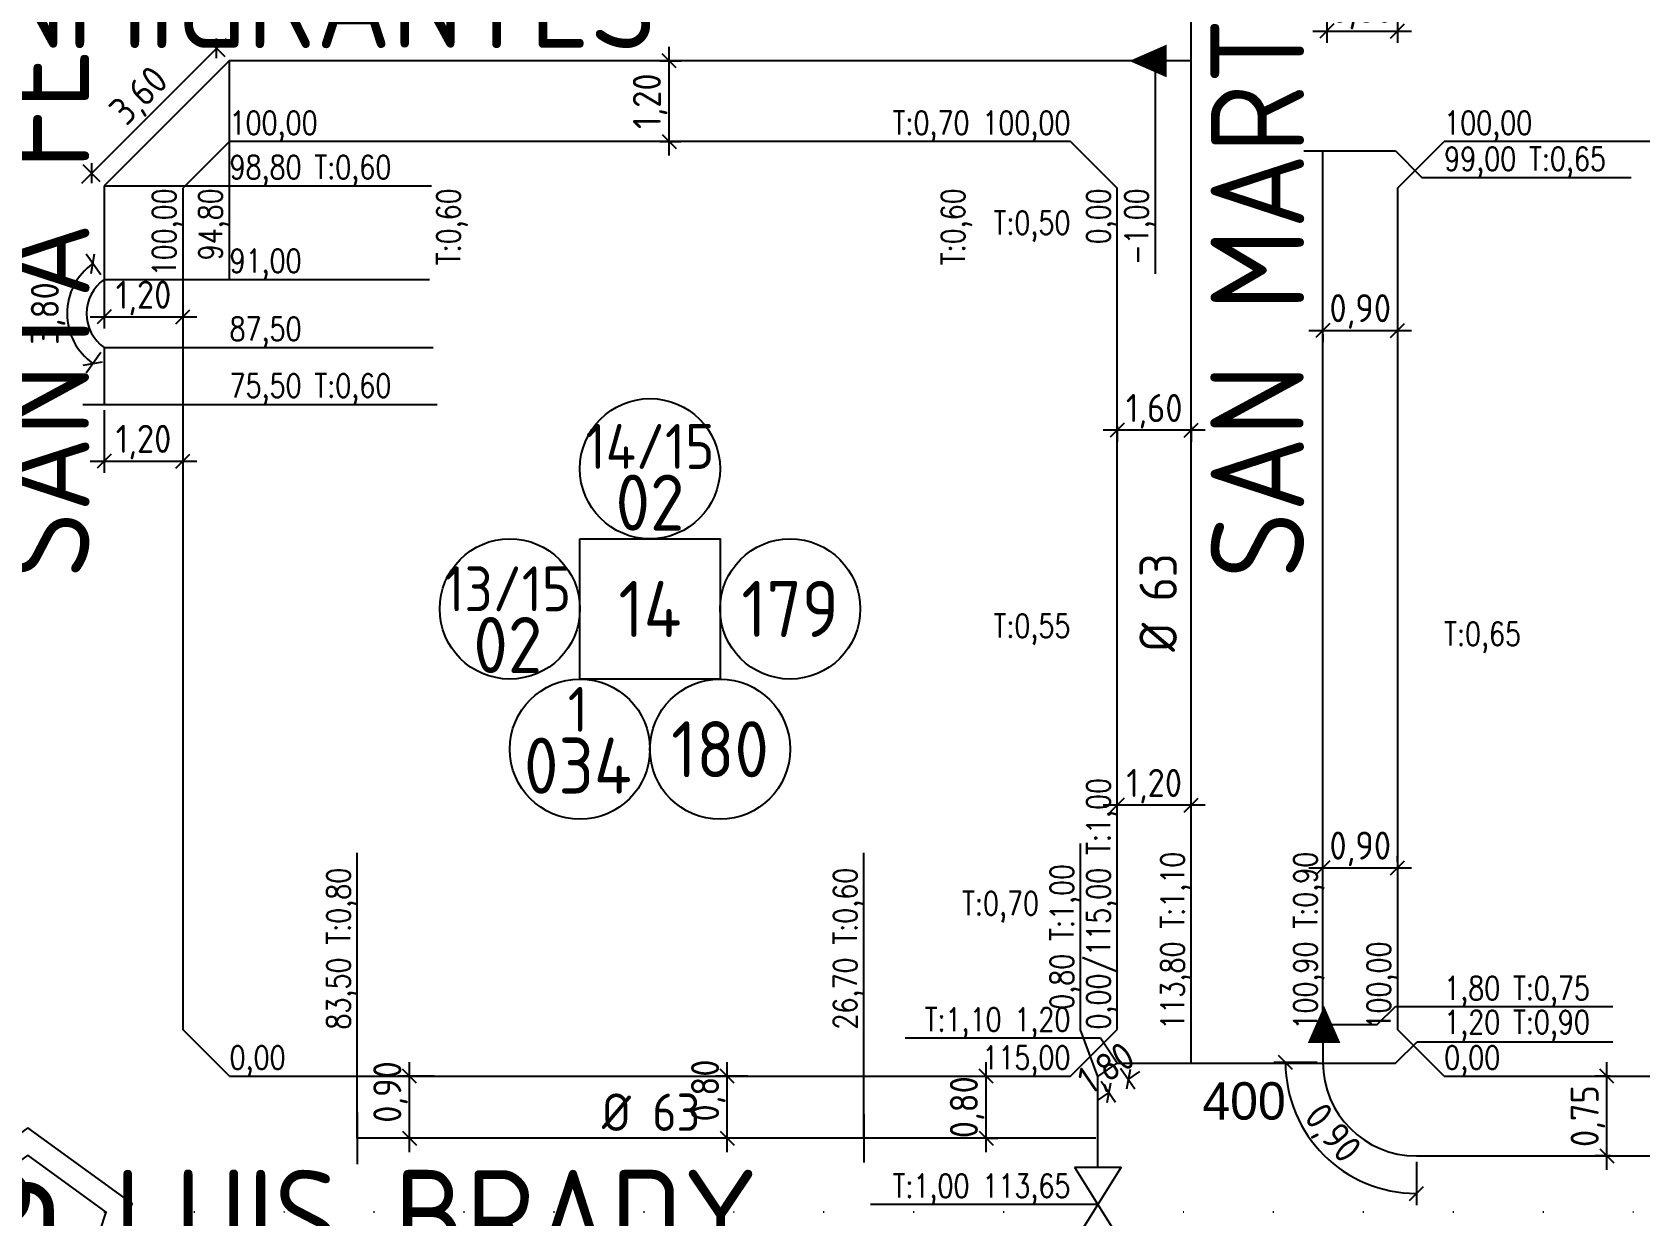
# Model space of a CAD drawing. Extents: x -48 to 13651, y -112 to 3468.
# Drawn here: x 1626.1 to 1798.2, y 2004.2 to 2130.8 of the extents above; entities that cross this region are included whole.
import ezdxf
from ezdxf.enums import TextEntityAlignment as Align

# ---------------------------------------------------------------- set-up
doc = ezdxf.new("R2010")
doc.units = 0
doc.header["$LTSCALE"] = 6
doc.header["$MEASUREMENT"] = 0
doc.linetypes.add('DOT2', pattern=[3.175, 0, -3.175])
doc.linetypes.add('HIDDEN', pattern=[0.375, 0.25, -0.125])
doc.layers.get('0').update_dxf_attribs({"linetype": 'CONTINUOUS'})
doc.layers.get('DEFPOINTS').update_dxf_attribs({"linetype": 'CONTINUOUS'})
for name, color, linetype in [('50', 41, 'CONTINUOUS'), ('63', 171, 'CONTINUOUS'), ('A50', 40, 'CONTINUOUS'), ('AMPLIACIONES', 2, 'CONTINUOUS'), ('CAS', 7, 'CONTINUOUS'), ('CAÑERIA SIN CROQUIS', 210, 'HIDDEN'), ('Caño 110mm', 170, 'CONTINUOUS'), ('COTA', 2, 'CONTINUOUS'), ('MANZANAS', 7, 'CONTINUOUS'), ('NUMCASA', 12, 'CONTINUOUS'), ('NUMERO-CROQUIS', 13, 'CONTINUOUS'), ('NUMERO-MANZANA', 4, 'CONTINUOUS'), ('PROGRESIVA', 60, 'CONTINUOUS'), ('RADIO', 4, 'DOT2'), ('REDUCCIONES', 13, 'CONTINUOUS'), ('TXTDIAMETRO', 7, 'CONTINUOUS'), ('VALVULAS', 20, 'CONTINUOUS')]:
    doc.layers.add(name, color=color, linetype=linetype)
doc.layers.add('ATENCION', color=7, linetype='CONTINUOUS', plot=False)
doc.styles.add('ABADIMTCONDE', font='isocp.shx')
doc.styles.add('GEOSLAB703LTBT', font='isocp.shx', dxfattribs={"width": 0.9, "height": 8})
doc.styles.add('GOTHICE', font='GOTHICE.shx', dxfattribs={"height": 0.6})
doc.styles.add('ROMANS', font='romans.shx', dxfattribs={"width": 0.8, "height": 2.5})
doc.dimstyles.new('COTA02', dxfattribs={"dimtxt": 3, "dimasz": 1.5, "dimexe": 1.25, "dimexo": 0.625, "dimgap": 0.3, "dimtad": 1, "dimtoh": 1, "dimdsep": 46, "dimlunit": 6, "dimtxsty": 'ABADIMTCONDE', "dimblk1": 'OBLIQUE', "dimblk2": 'OBLIQUE', "dimsah": 1, "dimcen": 2.5, "dimdle": 1.5, "dimclrd": 60, "dimclre": 60, "dimclrt": 256, "dimadec": 0, "dimazin": 0, "dimtfac": 1, "dimtix": 1, "dimtofl": 0, "dimtmove": 0, "dimatfit": 0, "dimldrblk": 'OBLIQUE', "dimfxl": 1, "dimtolj": 1, "dimtzin": 0, "dimarcsym": 0})

# ---------------------------------------------------------------- blocks, each defined once
blk = doc.blocks.new('CUPLARED')
at = {"layer": 'REDUCCIONES'}
blk.add_lwpolyline([(4, 0, 0, 3.5, 0), (0, 0, 3.5, 3.5, 0)], format="xyseb", dxfattribs=at)
blk = doc.blocks.new('_OBLIQUE')
at = {"color": 0, "linetype": 'ByBlock'}
blk.add_line((-0.5, -0.5), (0.5, 0.5), dxfattribs=at)
blk = doc.blocks.new('*D751')
at = {"layer": 'COTA', "color": 60, "lineweight": -2, "transparency": 16777216}
for p, q in [((1751.67, 2088.27), (1740.73, 2088.27)), ((1742.23, 2088.68), (1742.23, 2087.02)), ((1750.17, 2088.68), (1750.17, 2087.02))]:
    blk.add_line(p, q, dxfattribs=at)
at = {"layer": 'DEFPOINTS', "color": 0, "transparency": 16777216}
for p in [(1742.23, 2089.31), (1750.17, 2089.31), (1742.23, 2088.27)]:
    blk.add_point(p, dxfattribs=at)
at = {"layer": 'COTA', "color": 60, "lineweight": -2, "transparency": 16777216, "xscale": 1.5, "yscale": 1.5, "zscale": 1.5, "rotation": 180}
blk.add_blockref('_OBLIQUE', (1742.23, 2088.27), dxfattribs=at)
at = {"layer": 'COTA', "color": 60, "lineweight": -2, "transparency": 16777216, "xscale": 1.5, "yscale": 1.5, "zscale": 1.5}
blk.add_blockref('_OBLIQUE', (1750.17, 2088.27), dxfattribs=at)
at = {"layer": 'COTA', "transparency": 16777216, "insert": (1746.2, 2090.29), "char_height": 3, "attachment_point": 5, "style": 'ABADIMTCONDE'}
blk.add_mtext('\\A1;1,60', dxfattribs=at)
blk = doc.blocks.new('*D752')
at = {"layer": 'COTA', "color": 60, "lineweight": -2, "transparency": 16777216}
for p, q in [((1742.23, 2048.78), (1742.23, 2049.41)), ((1750.17, 2048.78), (1750.17, 2049.41)), ((1751.67, 2048.16), (1740.73, 2048.16))]:
    blk.add_line(p, q, dxfattribs=at)
at = {"layer": 'DEFPOINTS', "color": 0, "transparency": 16777216}
for p in [(1742.23, 2048.16), (1742.23, 2048.16), (1750.17, 2048.16)]:
    blk.add_point(p, dxfattribs=at)
at = {"layer": 'COTA', "color": 60, "lineweight": -2, "transparency": 16777216, "xscale": 1.5, "yscale": 1.5, "zscale": 1.5, "rotation": 180}
blk.add_blockref('_OBLIQUE', (1742.23, 2048.16), dxfattribs=at)
at = {"layer": 'COTA', "color": 60, "lineweight": -2, "transparency": 16777216, "xscale": 1.5, "yscale": 1.5, "zscale": 1.5}
blk.add_blockref('_OBLIQUE', (1750.17, 2048.16), dxfattribs=at)
at = {"layer": 'COTA', "transparency": 16777216, "insert": (1746.2, 2050.18), "char_height": 3, "attachment_point": 5, "style": 'ABADIMTCONDE'}
blk.add_mtext('\\A1;1,20', dxfattribs=at)
blk = doc.blocks.new('*D753')
at = {"layer": 'COTA', "color": 60, "lineweight": -2, "transparency": 16777216}
for p, q in [((1728.21, 2011.03), (1728.21, 2020.65)), ((1728.16, 2019.15), (1729.46, 2019.15)), ((1728.16, 2012.53), (1729.46, 2012.53))]:
    blk.add_line(p, q, dxfattribs=at)
at = {"layer": 'DEFPOINTS', "color": 0, "transparency": 16777216}
for p in [(1727.54, 2019.15), (1728.21, 2019.15), (1727.54, 2012.53)]:
    blk.add_point(p, dxfattribs=at)
at = {"layer": 'COTA', "color": 60, "lineweight": -2, "transparency": 16777216, "xscale": 1.5, "yscale": 1.5, "zscale": 1.5}
for p, rotation in [((1728.21, 2019.15), 90), ((1728.21, 2012.53), 270)]:
    blk.add_blockref('_OBLIQUE', p, dxfattribs=dict(at, rotation=rotation))
at = {"layer": 'COTA', "transparency": 16777216, "insert": (1726.18, 2015.84), "char_height": 3, "attachment_point": 5, "rotation": 90, "style": 'ABADIMTCONDE'}
blk.add_mtext('\\A1;0,80', dxfattribs=at)
blk = doc.blocks.new('*D773')
at = {"layer": 'COTA', "color": 60, "lineweight": -2, "transparency": 16777216}
for p, q in [((1762.76, 2098.94), (1773.73, 2098.94)), ((1764.26, 2098.52), (1764.26, 2097.69)), ((1772.23, 2098.52), (1772.23, 2097.69))]:
    blk.add_line(p, q, dxfattribs=at)
at = {"layer": 'DEFPOINTS', "color": 0, "transparency": 16777216}
for p in [(1764.26, 2099.15), (1772.23, 2099.15), (1772.23, 2098.94)]:
    blk.add_point(p, dxfattribs=at)
at = {"layer": 'COTA', "color": 60, "lineweight": -2, "transparency": 16777216, "xscale": 1.5, "yscale": 1.5, "zscale": 1.5, "rotation": 180}
blk.add_blockref('_OBLIQUE', (1764.26, 2098.94), dxfattribs=at)
at = {"layer": 'COTA', "color": 60, "lineweight": -2, "transparency": 16777216, "xscale": 1.5, "yscale": 1.5, "zscale": 1.5}
blk.add_blockref('_OBLIQUE', (1772.23, 2098.94), dxfattribs=at)
at = {"layer": 'COTA', "transparency": 16777216, "insert": (1768.25, 2100.97), "char_height": 3, "attachment_point": 5, "style": 'ABADIMTCONDE'}
blk.add_mtext('\\A1;0,90', dxfattribs=at)
blk = doc.blocks.new('*D774')
at = {"layer": 'COTA', "color": 60, "lineweight": -2, "transparency": 16777216}
for p, q in [((1764.26, 2042.08), (1764.26, 2042.7)), ((1772.23, 2042.08), (1772.23, 2042.7)), ((1762.76, 2041.45), (1773.73, 2041.45))]:
    blk.add_line(p, q, dxfattribs=at)
at = {"layer": 'DEFPOINTS', "color": 0, "transparency": 16777216}
for p in [(1764.26, 2041.45), (1772.23, 2041.45), (1772.23, 2041.45)]:
    blk.add_point(p, dxfattribs=at)
at = {"layer": 'COTA', "color": 60, "lineweight": -2, "transparency": 16777216, "xscale": 1.5, "yscale": 1.5, "zscale": 1.5, "rotation": 180}
blk.add_blockref('_OBLIQUE', (1764.26, 2041.45), dxfattribs=at)
at = {"layer": 'COTA', "color": 60, "lineweight": -2, "transparency": 16777216, "xscale": 1.5, "yscale": 1.5, "zscale": 1.5}
blk.add_blockref('_OBLIQUE', (1772.23, 2041.45), dxfattribs=at)
at = {"layer": 'COTA', "transparency": 16777216, "insert": (1768.25, 2043.48), "char_height": 3, "attachment_point": 5, "style": 'ABADIMTCONDE'}
blk.add_mtext('\\A1;0,90', dxfattribs=at)
blk = doc.blocks.new('*D776')
at = {"layer": 'COTA', "color": 60, "lineweight": -2, "transparency": 16777216}
for p, q in [((1794.65, 2009.13), (1794.65, 2020.65)), ((1795.05, 2019.15), (1793.4, 2019.15)), ((1795.05, 2010.63), (1793.4, 2010.63))]:
    blk.add_line(p, q, dxfattribs=at)
at = {"layer": 'DEFPOINTS', "color": 0, "transparency": 16777216}
for p in [(1794.65, 2019.15), (1795.68, 2019.15), (1795.68, 2010.63)]:
    blk.add_point(p, dxfattribs=at)
at = {"layer": 'COTA', "color": 60, "lineweight": -2, "transparency": 16777216, "xscale": 1.5, "yscale": 1.5, "zscale": 1.5}
for p, rotation in [((1794.65, 2019.15), 90), ((1794.65, 2010.63), 270)]:
    blk.add_blockref('_OBLIQUE', p, dxfattribs=dict(at, rotation=rotation))
at = {"layer": 'COTA', "transparency": 16777216, "insert": (1792.62, 2014.89), "char_height": 3, "attachment_point": 5, "rotation": 90, "style": 'ABADIMTCONDE'}
blk.add_mtext('\\A1;0,75', dxfattribs=at)
blk = doc.blocks.new('*D778')
at = {"layer": 'COTA', "color": 60, "lineweight": -2, "transparency": 16777216}
for p, q in [((1763.64, 2020.63), (1759, 2020.63)), ((1774.26, 2010), (1774.26, 2005.37))]:
    blk.add_line(p, q, dxfattribs=at)
blk.add_arc((1774.26, 2020.63), 14.01, 180, 270, dxfattribs=at)
at = {"layer": 'DEFPOINTS', "color": 0, "transparency": 16777216}
for p in [(1764.26, 2020.63), (1774.26, 2020.63), (1774.26, 2010.63), (1767.26, 2008.49)]:
    blk.add_point(p, dxfattribs=at)
at = {"layer": 'COTA', "color": 60, "lineweight": -2, "transparency": 16777216, "xscale": 1.5, "yscale": 1.5, "zscale": 1.5, "rotation": 90.00000000000072}
blk.add_blockref('_OBLIQUE', (1760.25, 2020.63), dxfattribs=at)
at = {"layer": 'COTA', "color": 60, "lineweight": -2, "transparency": 16777216, "xscale": 1.5, "yscale": 1.5, "zscale": 1.5}
blk.add_blockref('_OBLIQUE', (1774.26, 2006.62), dxfattribs=at)
at = {"layer": 'COTA', "transparency": 16777216, "insert": (1765.1, 2012.9), "char_height": 3, "attachment_point": 5, "rotation": 310.1358, "style": 'ABADIMTCONDE'}
blk.add_mtext('\\A1;0,90', dxfattribs=at)
blk = doc.blocks.new('*D1110')
at = {"layer": 'COTA', "color": 60, "lineweight": -2, "transparency": 16777216}
for p, q in [((1740.52, 2018.62), (1742.05, 2016.37)), ((1742.59, 2020.03), (1744.13, 2017.79)), ((1743.42, 2018.82), (1744.66, 2019.66)), ((1741.35, 2017.4), (1740.11, 2016.56))]:
    blk.add_line(p, q, dxfattribs=at)
at = {"layer": 'DEFPOINTS', "color": 0, "transparency": 16777216}
for p in [(1742.24, 2020.55), (1740.17, 2019.13), (1741.35, 2017.4)]:
    blk.add_point(p, dxfattribs=at)
at = {"layer": 'COTA', "color": 60, "lineweight": -2, "transparency": 16777216, "xscale": 1.5, "yscale": 1.5, "zscale": 1.5}
for p, rotation in [((1741.35, 2017.4), 34.30133072533824), ((1743.42, 2018.82), 214.3013307253383)]:
    blk.add_blockref('_OBLIQUE', p, dxfattribs=dict(at, rotation=rotation))
at = {"layer": 'COTA', "transparency": 16777216, "insert": (1741.24, 2019.78), "char_height": 3, "attachment_point": 5, "rotation": 34.3013, "style": 'ABADIMTCONDE'}
blk.add_mtext('\\A1;1,80', dxfattribs=at)
blk = doc.blocks.new('*D1170')
at = {"layer": 'COTA', "color": 60, "lineweight": -2, "transparency": 16777216}
for p, q in [((1772.23, 2153.52), (1772.23, 2129.72)), ((1764.66, 2139.68), (1764.66, 2129.72)), ((1763.16, 2130.97), (1773.73, 2130.97))]:
    blk.add_line(p, q, dxfattribs=at)
at = {"layer": 'DEFPOINTS', "color": 0, "transparency": 16777216}
for p in [(1772.23, 2154.15), (1764.66, 2140.3), (1772.23, 2130.97)]:
    blk.add_point(p, dxfattribs=at)
at = {"layer": 'COTA', "color": 60, "lineweight": -2, "transparency": 16777216, "xscale": 1.5, "yscale": 1.5, "zscale": 1.5, "rotation": 180}
blk.add_blockref('_OBLIQUE', (1764.66, 2130.97), dxfattribs=at)
at = {"layer": 'COTA', "color": 60, "lineweight": -2, "transparency": 16777216, "xscale": 1.5, "yscale": 1.5, "zscale": 1.5}
blk.add_blockref('_OBLIQUE', (1772.23, 2130.97), dxfattribs=at)
at = {"layer": 'COTA', "transparency": 16777216, "insert": (1768.45, 2132.99), "char_height": 3, "attachment_point": 5, "style": 'ABADIMTCONDE'}
blk.add_mtext('\\A1;0,80', dxfattribs=at)
blk = doc.blocks.new('*D1208')
at = {"layer": 'COTA', "color": 60, "lineweight": -2, "transparency": 16777216}
for p, q in [((1633.45, 2104.9), (1631.88, 2107.11)), ((1633.45, 2096.59), (1631.88, 2094.38))]:
    blk.add_line(p, q, dxfattribs=at)
blk.add_arc((1636.42, 2100.75), 6.57, 125.4966, 234.5034, dxfattribs=at)
at = {"layer": 'DEFPOINTS', "color": 0, "transparency": 16777216}
for p in [(1633.82, 2104.39), (1636.42, 2100.75), (1630.18, 2098.7), (1633.82, 2097.1)]:
    blk.add_point(p, dxfattribs=at)
at = {"layer": 'COTA', "color": 60, "lineweight": -2, "transparency": 16777216, "xscale": 1.5, "yscale": 1.5, "zscale": 1.5}
for p, rotation in [((1632.6, 2106.09), 35.49659720488074), ((1632.6, 2095.4), 324.5034027951127)]:
    blk.add_blockref('_OBLIQUE', p, dxfattribs=dict(at, rotation=rotation))
at = {"layer": 'COTA', "transparency": 16777216, "insert": (1627.82, 2100.75), "char_height": 3, "attachment_point": 5, "rotation": 89.9892, "style": 'ABADIMTCONDE'}
blk.add_mtext('\\A1;3,80', dxfattribs=at)
blk = doc.blocks.new('*D1209')
at = {"layer": 'COTA', "color": 60, "lineweight": -2, "transparency": 16777216}
for p, q in [((1633.82, 2106.86), (1633.82, 2099.13)), ((1642.23, 2106.86), (1642.23, 2099.13)), ((1632.32, 2100.38), (1643.73, 2100.38))]:
    blk.add_line(p, q, dxfattribs=at)
at = {"layer": 'DEFPOINTS', "color": 0, "transparency": 16777216}
for p in [(1633.82, 2107.49), (1642.23, 2107.49), (1642.23, 2100.38)]:
    blk.add_point(p, dxfattribs=at)
at = {"layer": 'COTA', "color": 60, "lineweight": -2, "transparency": 16777216, "xscale": 1.5, "yscale": 1.5, "zscale": 1.5, "rotation": 180}
blk.add_blockref('_OBLIQUE', (1633.82, 2100.38), dxfattribs=at)
at = {"layer": 'COTA', "color": 60, "lineweight": -2, "transparency": 16777216, "xscale": 1.5, "yscale": 1.5, "zscale": 1.5}
blk.add_blockref('_OBLIQUE', (1642.23, 2100.38), dxfattribs=at)
at = {"layer": 'COTA', "transparency": 16777216, "insert": (1638.03, 2102.41), "char_height": 3, "attachment_point": 5, "style": 'ABADIMTCONDE'}
blk.add_mtext('\\A1;1,20', dxfattribs=at)
blk = doc.blocks.new('*D1210')
at = {"layer": 'COTA', "color": 60, "lineweight": -2, "transparency": 16777216}
for p, q in [((1633.82, 2090.41), (1633.82, 2083.71)), ((1642.23, 2090.41), (1642.23, 2083.71)), ((1632.32, 2084.96), (1643.73, 2084.96))]:
    blk.add_line(p, q, dxfattribs=at)
at = {"layer": 'DEFPOINTS', "color": 0, "transparency": 16777216}
for p in [(1633.82, 2091.03), (1642.23, 2091.03), (1642.23, 2084.96)]:
    blk.add_point(p, dxfattribs=at)
at = {"layer": 'COTA', "color": 60, "lineweight": -2, "transparency": 16777216, "xscale": 1.5, "yscale": 1.5, "zscale": 1.5, "rotation": 180}
blk.add_blockref('_OBLIQUE', (1633.82, 2084.96), dxfattribs=at)
at = {"layer": 'COTA', "color": 60, "lineweight": -2, "transparency": 16777216, "xscale": 1.5, "yscale": 1.5, "zscale": 1.5}
blk.add_blockref('_OBLIQUE', (1642.23, 2084.96), dxfattribs=at)
at = {"layer": 'COTA', "transparency": 16777216, "insert": (1638.03, 2086.99), "char_height": 3, "attachment_point": 5, "style": 'ABADIMTCONDE'}
blk.add_mtext('\\A1;1,20', dxfattribs=at)
blk = doc.blocks.new('*D1211')
at = {"layer": 'COTA', "color": 60, "lineweight": -2, "transparency": 16777216}
for p, q in [((1631.41, 2114.7), (1646.91, 2130.18)), ((1646.75, 2128.21), (1644.96, 2130)), ((1633.38, 2114.85), (1631.58, 2116.64))]:
    blk.add_line(p, q, dxfattribs=at)
at = {"layer": 'DEFPOINTS', "color": 0, "transparency": 16777216}
for p in [(1645.85, 2129.12), (1647.2, 2127.77), (1633.82, 2114.41)]:
    blk.add_point(p, dxfattribs=at)
at = {"layer": 'COTA', "color": 60, "lineweight": -2, "transparency": 16777216, "xscale": 1.5, "yscale": 1.5, "zscale": 1.5}
for p, rotation in [((1645.85, 2129.12), 44.95655854982667), ((1632.47, 2115.76), 224.9565585498267)]:
    blk.add_blockref('_OBLIQUE', p, dxfattribs=dict(at, rotation=rotation))
at = {"layer": 'COTA', "transparency": 16777216, "insert": (1637.73, 2123.87), "char_height": 3, "attachment_point": 5, "rotation": 44.9566, "style": 'ABADIMTCONDE'}
blk.add_mtext('\\A1;3,60', dxfattribs=at)
blk = doc.blocks.new('*D1212')
at = {"layer": 'COTA', "color": 60, "lineweight": -2, "transparency": 16777216}
for p, q in [((1694.28, 2117.65), (1694.28, 2129.27)), ((1693.3, 2127.77), (1695.53, 2127.77)), ((1693.3, 2119.15), (1695.53, 2119.15))]:
    blk.add_line(p, q, dxfattribs=at)
at = {"layer": 'DEFPOINTS', "color": 0, "transparency": 16777216}
for p in [(1692.68, 2127.77), (1694.28, 2127.77), (1692.68, 2119.15)]:
    blk.add_point(p, dxfattribs=at)
at = {"layer": 'COTA', "color": 60, "lineweight": -2, "transparency": 16777216, "xscale": 1.5, "yscale": 1.5, "zscale": 1.5}
for p, rotation in [((1694.28, 2127.77), 90), ((1694.28, 2119.15), 270)]:
    blk.add_blockref('_OBLIQUE', p, dxfattribs=dict(at, rotation=rotation))
at = {"layer": 'COTA', "transparency": 16777216, "insert": (1692.25, 2123.46), "char_height": 3, "attachment_point": 5, "rotation": 90, "style": 'ABADIMTCONDE'}
blk.add_mtext('\\A1;1,20', dxfattribs=at)
blk = doc.blocks.new('*D1454')
at = {"layer": 'DEFPOINTS', "color": 0, "transparency": 16777216}
for p in [(1666.49, 2019.15), (1669.77, 2019.15), (1669.77, 2012.53)]:
    blk.add_point(p, dxfattribs=at)
at = {"layer": 'PROGRESIVA', "color": 60, "lineweight": -2, "transparency": 16777216}
for p, q in [((1666.49, 2011.03), (1666.49, 2020.65)), ((1669.14, 2019.15), (1665.24, 2019.15)), ((1669.14, 2012.53), (1665.24, 2012.53))]:
    blk.add_line(p, q, dxfattribs=at)
at = {"layer": 'PROGRESIVA', "color": 60, "lineweight": -2, "transparency": 16777216, "xscale": 1.5, "yscale": 1.5, "zscale": 1.5}
for p, rotation in [((1666.49, 2019.15), 90), ((1666.49, 2012.53), 270)]:
    blk.add_blockref('_OBLIQUE', p, dxfattribs=dict(at, rotation=rotation))
at = {"layer": 'PROGRESIVA', "transparency": 16777216, "insert": (1664.47, 2017.47), "char_height": 3, "attachment_point": 5, "rotation": 90, "style": 'ABADIMTCONDE'}
blk.add_mtext('\\A1;0,90', dxfattribs=at)
blk = doc.blocks.new('*D1455')
at = {"layer": 'DEFPOINTS', "color": 0, "transparency": 16777216}
for p in [(1700.51, 2019.15), (1703.31, 2019.15), (1703.31, 2012.53)]:
    blk.add_point(p, dxfattribs=at)
at = {"layer": 'PROGRESIVA', "color": 60, "lineweight": -2, "transparency": 16777216}
for p, q in [((1700.51, 2011.03), (1700.51, 2020.65)), ((1702.69, 2019.15), (1699.26, 2019.15)), ((1702.69, 2012.53), (1699.26, 2012.53))]:
    blk.add_line(p, q, dxfattribs=at)
at = {"layer": 'PROGRESIVA', "color": 60, "lineweight": -2, "transparency": 16777216, "xscale": 1.5, "yscale": 1.5, "zscale": 1.5}
for p, rotation in [((1700.51, 2019.15), 90), ((1700.51, 2012.53), 270)]:
    blk.add_blockref('_OBLIQUE', p, dxfattribs=dict(at, rotation=rotation))
at = {"layer": 'PROGRESIVA', "transparency": 16777216, "insert": (1698.48, 2017.63), "char_height": 3, "attachment_point": 5, "rotation": 90, "style": 'ABADIMTCONDE'}
blk.add_mtext('\\A1;0,80', dxfattribs=at)
blk = doc.blocks.new('D63')
at = {"layer": 'TXTDIAMETRO', "color": 7, "ltscale": 0.1, "style": 'ABADIMTCONDE'}
blk.add_text('Ø 63', height=4, dxfattribs=at).set_placement((0, 0), align=Align.MIDDLE)

msp = doc.modelspace()

# ---------------------------------------------------------------- linework, layer by layer
at = {"layer": '50', "ltscale": 0.1}
msp.add_line((1764.261, 2024.68), (1764.261, 2118.145), dxfattribs=at)
at = {"layer": '63', "ltscale": 0.1}
for p, q in [((1750.169, 2127.765), (1750.169, 2140.305)), ((1750.169, 2020.538), (1750.169, 2127.765)), ((1764.261, 2024.68), (1764.261, 2020.626)), ((1740.166, 2019.134), (1742.242, 2020.55)), ((1742.242, 2020.55), (1764.261, 2020.55)), ((1740.166, 2009.434), (1740.166, 2019.134)), ((1739.946, 2012.526), (1715.134, 2012.526)), ((1774.261, 2010.626), (1867.145, 2010.626))]:
    msp.add_line(p, q, dxfattribs=at)
msp.add_arc((1774.261, 2020.626), 10, 180, 270, dxfattribs=at)
at = {"layer": 'A50', "ltscale": 0.1}
for p, q in [((1647.195, 2127.765), (1633.817, 2114.407)), ((1746.315, 2127.765), (1647.195, 2127.765)), ((1633.817, 2114.407), (1633.817, 2104.389)), ((1633.817, 2097.103), (1633.817, 2091.031))]:
    msp.add_line(p, q, dxfattribs=at)
msp.add_arc((1636.415, 2100.746), 4.475, 125.4966, 234.5034, dxfattribs=at)
at = {"layer": 'CAS', "ltscale": 0.1}
for p, q in [((1762.213, 2118.145), (1766.309, 2118.145)), ((1631.537, 2091.031), (1636.097, 2091.031)), ((1660.911, 2015.291), (1660.911, 2009.76)), ((1715.134, 2015.107), (1715.134, 2009.944))]:
    msp.add_line(p, q, dxfattribs=at)
at = {"layer": 'Caño 110mm', "ltscale": 0.1}
for p, q in [((1750.169, 2127.765), (1746.315, 2127.765)), ((1715.134, 2012.526), (1660.911, 2012.526))]:
    msp.add_line(p, q, dxfattribs=at)
at = {"layer": 'MANZANAS'}
for p, q in [((1647.234, 2119.145), (1642.234, 2114.145)), ((1737.234, 2119.145), (1647.234, 2119.145)), ((1737.234, 2119.145), (1742.234, 2114.145)), ((1772.234, 2114.145), (1777.234, 2119.145)), ((1867.234, 2119.145), (1777.234, 2119.145)), ((1642.234, 2114.145), (1642.234, 2024.145)), ((1742.234, 2024.145), (1742.234, 2114.145)), ((1772.234, 2114.145), (1772.234, 2024.145)), ((1647.234, 2019.145), (1642.234, 2024.145)), ((1737.234, 2019.145), (1742.234, 2024.145)), ((1777.234, 2019.145), (1772.234, 2024.145)), ((1647.234, 2019.145), (1737.234, 2019.145)), ((1777.234, 2019.145), (1867.234, 2019.145))]:
    msp.add_line(p, q, dxfattribs=at)
at = {"layer": 'NUMERO-CROQUIS'}
for centre in [(1692.234, 2084.145), (1677.234, 2069.145), (1707.234, 2069.145), (1684.734, 2054.145), (1699.734, 2054.145)]:
    msp.add_circle(centre, 7.5, dxfattribs=at)
at = {"layer": 'NUMERO-MANZANA'}
msp.add_lwpolyline([(1684.734, 2076.645), (1699.734, 2076.645), (1699.734, 2061.645), (1684.734, 2061.645)], close=True, dxfattribs=at)
at = {"layer": 'PROGRESIVA'}
for p, q in [((1647.195, 2127.765), (1647.195, 2104.389)), ((1746.315, 2127.765), (1746.315, 2104.976)), ((1764.261, 2118.145), (1772.032, 2118.145)), ((1772.032, 2118.145), (1774.834, 2115.303)), ((1774.834, 2115.303), (1797.256, 2115.303)), ((1633.817, 2114.407), (1668.841, 2114.407)), ((1633.817, 2104.389), (1668.641, 2104.389)), ((1633.817, 2097.103), (1669.041, 2097.103)), ((1633.817, 2091.031), (1669.441, 2091.031)), ((1660.911, 2012.526), (1660.911, 2043.065)), ((1715.134, 2012.526), (1715.134, 2043.065)), ((1738.326, 2024.117), (1738.326, 2044.053)), ((1770.053, 2024.68), (1772.032, 2026.612)), ((1772.032, 2026.612), (1795.277, 2026.612)), ((1740.166, 2019.134), (1738.326, 2024.117)), ((1764.261, 2024.68), (1770.053, 2024.68)), ((1740.44, 2023.22), (1719.532, 2023.22)), ((1742.242, 2020.55), (1740.44, 2023.22)), ((1772.032, 2020.55), (1774.34, 2022.822)), ((1774.34, 2022.822), (1795.277, 2022.822)), ((1764.261, 2020.55), (1772.032, 2020.55)), ((1740.166, 2005.431), (1715.833, 2005.431))]:
    msp.add_line(p, q, dxfattribs=at)
at = {"layer": 'RADIO', "color": 4, "ltscale": 0.5}
msp.add_line((1094.784, 2004.644), (2144.494, 2004.644), dxfattribs=at)
at = {"layer": 'VALVULAS'}
for p, q in [((1737.684, 2009.434), (1742.648, 2009.434)), ((1737.684, 2009.434), (1742.648, 2001.428)), ((1742.648, 2009.434), (1737.684, 2001.428))]:
    msp.add_line(p, q, dxfattribs=at)
for points in [[(1625.655, 2013.634), (1614.502, 2005.531), (1618.762, 1992.419), (1632.548, 1992.419), (1636.808, 2005.531)], [(1625.655, 2010.702), (1617.29, 2004.625), (1620.485, 1994.791), (1630.825, 1994.791), (1634.02, 2004.625)]]:
    msp.add_lwpolyline(points, close=True, dxfattribs=at)

# ---------------------------------------------------------------- block references
at = {"layer": 'AMPLIACIONES', "ltscale": 0.1}
for name, p, rotation in [('CUPLARED', (1747.531, 2127.765), 180), ('D63', (1746.618, 2069.819), 90)]:
    msp.add_blockref(name, p, dxfattribs=dict(at, rotation=rotation))
at = {"layer": 'CAÑERIA SIN CROQUIS', "ltscale": 0.1, "rotation": 90}
msp.add_blockref('CUPLARED', (1764.379, 2022.697), dxfattribs=at)
at = {"layer": 'TXTDIAMETRO', "ltscale": 0.1}
msp.add_blockref('D63', (1692.347, 2015.311), dxfattribs=at)

# ---------------------------------------------------------------- texts
at = {"layer": 'ATENCION', "style": 'GEOSLAB703LTBT'}
for s, p in [('SAN MARTIN', (1757.234, 2072.415)), ('SANTA FE', (1627.234, 2072.415))]:
    msp.add_text(s, height=10, rotation=90, dxfattribs=at).set_placement(p, align=Align.MIDDLE_LEFT)
for s, p in [('INMIGRANTES', (1619.141, 2134.145)), ('P. LUIS BRADY', (1619.141, 2004.145))]:
    msp.add_text(s, height=10, dxfattribs=at).set_placement(p, align=Align.MIDDLE_LEFT)
at = {"layer": 'NUMCASA', "color": 12, "linetype": 'Continuous', "style": 'GOTHICE'}
msp.add_text('400', height=4, dxfattribs=at).set_placement((1755.816, 2013.318), align=Align.BOTTOM_CENTER)
at = {"layer": 'NUMERO-CROQUIS', "style": 'GEOSLAB703LTBT'}
for s, height, p in [('14/15', 4.8, (1692.234, 2086.535)), ('02', 6, (1692.234, 2080.52)), ('13/15', 4.8, (1677.015, 2071.302)), ('179', 6, (1707.234, 2069.145)), ('02', 6, (1677.015, 2065.287)), ('1', 4.8, (1684.515, 2058.403)), ('180', 6, (1699.734, 2054.145)), ('034', 6, (1684.515, 2052.388))]:
    msp.add_text(s, height=height, dxfattribs=at).set_placement(p, align=Align.MIDDLE)
at = {"layer": 'NUMERO-MANZANA', "style": 'GEOSLAB703LTBT'}
msp.add_text('14', height=6, dxfattribs=at).set_placement((1692.234, 2069.145), align=Align.MIDDLE)
at = {"layer": 'PROGRESIVA', "style": 'ROMANS', "width": 0.8}
for s, p in [('100,00', (1647.234, 2119.145)), ('100,00', (1777.234, 2119.145)), ('99,00 T:0,65', (1777.234, 2115.303)), ('98,80 T:0,60', (1647.234, 2114.407)), ('91,00', (1647.234, 2104.389)), ('87,50', (1647.234, 2097.103)), ('75,50 T:0,60', (1647.234, 2091.031)), ('T:0,65', (1777.234, 2064.474)), ('1,80 T:0,75', (1777.234, 2026.579)), ('1,20 T:0,90', (1777.234, 2022.954)), ('0,00', (1647.234, 2019.145)), ('0,00', (1777.234, 2019.145))]:
    msp.add_text(s, height=2.5, dxfattribs=at).set_placement(p, align=Align.BOTTOM_LEFT)
for s, p in [('T:0,70 100,00', (1737.234, 2119.145)), ('T:0,50', (1737.234, 2108.458)), ('T:0,55', (1737.234, 2065.34)), ('T:0,70', (1733.875, 2035.65)), ('T:1,10 1,20', (1737.234, 2023.22)), ('115,00', (1737.234, 2019.145)), ('T:1,00 113,65', (1737.234, 2005.431))]:
    msp.add_text(s, height=2.5, dxfattribs=at).set_placement(p, align=Align.BOTTOM_RIGHT)
for s, p in [('100,00', (1642.234, 2114.145)), ('94,80', (1647.195, 2114.145)), ('T:0,60', (1672.682, 2114.145)), ('T:0,60', (1726.671, 2114.145)), ('0,00', (1742.234, 2114.145)), ('-1,00', (1746.315, 2114.145))]:
    msp.add_text(s, height=2.5, rotation=90, dxfattribs=at).set_placement(p, align=Align.BOTTOM_RIGHT)
for s, p in [('0,00/115,00 T:1,00', (1742.234, 2024.145)), ('113,80 T:1,10', (1750.169, 2024.145)), ('100,90 T:0,90', (1764.379, 2024.145)), ('83,50 T:0,80', (1660.911, 2024.145)), ('26,70 T:0,60', (1715.134, 2024.145)), ('0,80 T:1,00', (1738.326, 2026.259)), ('100,00', (1772.234, 2024.145))]:
    msp.add_text(s, height=2.5, rotation=90, dxfattribs=at).set_placement(p, align=Align.BOTTOM_LEFT)
at = {"layer": 'VALVULAS', "style": 'GEOSLAB703LTBT'}
msp.add_text('9', height=11.859, dxfattribs=at).set_placement((1625.655, 2001.907), align=Align.MIDDLE)

# ---------------------------------------------------------------- dimensions: what is measured, and where the dimension line sits
at = {"layer": 'COTA', "color": 12}
for base, p1, p2, text, picture, middle in [((1772.234, 2130.966), (1764.663, 2140.305), (1772.234, 2154.145), '0,80', '*D1170', (1768.448, 2132.991)), ((1642.234, 2100.38), (1633.817, 2107.487), (1642.234, 2107.487), '1,20', '*D1209', (1638.025, 2102.405)), ((1642.234, 2084.96), (1633.817, 2091.031), (1642.234, 2091.031), '1,20', '*D1210', (1638.025, 2086.985))]:
    dim = msp.add_linear_dim(base=base, p1=p1, p2=p2, text=text, dimstyle='COTA02', dxfattribs=at)
    dim.commit()
    dim.dimension.update_dxf_attribs({"geometry": picture, "text_midpoint": middle})
dim = msp.add_aligned_dim(p1=(1633.817, 2114.407), p2=(1647.195, 2127.765), distance=1.911, text='3,60', dimstyle='COTA02', dxfattribs=at)
dim.commit()
dim.dimension.update_dxf_attribs({"geometry": '*D1211', "text_midpoint": (1637.725, 2123.871)})
dim = msp.add_linear_dim(base=(1694.278, 2127.765), p1=(1692.678, 2119.145), p2=(1692.678, 2127.765), angle=90, text='1,20', dimstyle='COTA02', dxfattribs=at)
dim.commit()
dim.dimension.update_dxf_attribs({"geometry": '*D1212', "text_midpoint": (1692.252, 2123.455)})
dim = msp.add_angular_dim_3p(base=(1630.176, 2098.698), center=(1636.415, 2100.746), p1=(1633.817, 2104.389), p2=(1633.817, 2097.103), text='3,80', dimstyle='COTA02', override={"dimadec": 4}, dxfattribs=at)
dim.commit()
dim.dimension.update_dxf_attribs({"geometry": '*D1208', "text_midpoint": (1629.848, 2100.747), "dimtype": 165})
at = {"layer": 'COTA'}
for base, p1, p2, text, picture, middle in [((1772.234, 2098.944), (1764.261, 2099.15), (1772.234, 2099.15), '0,90', '*D773', (1768.247, 2100.969)), ((1742.234, 2088.269), (1750.169, 2089.309), (1742.234, 2089.309), '1,60', '*D751', (1746.202, 2090.294)), ((1742.234, 2048.159), (1750.169, 2048.159), (1742.234, 2048.159), '1,20', '*D752', (1746.202, 2050.184)), ((1772.234, 2041.454), (1764.261, 2041.454), (1772.234, 2041.454), '0,90', '*D774', (1768.247, 2043.479))]:
    dim = msp.add_linear_dim(base=base, p1=p1, p2=p2, text=text, dimstyle='COTA02', dxfattribs=at)
    dim.commit()
    dim.dimension.update_dxf_attribs({"geometry": picture, "text_midpoint": middle})
dim = msp.add_aligned_dim(p1=(1742.242, 2020.55), p2=(1740.166, 2019.134), distance=2.095, text='1,80', dimstyle='COTA02', dxfattribs=at)
dim.commit()
dim.dimension.update_dxf_attribs({"geometry": '*D1110', "text_midpoint": (1741.244, 2019.784)})
dim = msp.add_linear_dim(base=(1728.21, 2019.145), p1=(1727.54, 2012.526), p2=(1727.54, 2019.145), angle=90, text='0,80', dimstyle='COTA02', dxfattribs=at)
dim.commit()
dim.dimension.update_dxf_attribs({"geometry": '*D753', "text_midpoint": (1728.21, 2015.835), "dimtype": 160})
dim = msp.add_angular_dim_3p(base=(1767.256, 2008.493), center=(1774.261, 2020.626), p1=(1764.261, 2020.626), p2=(1774.261, 2010.626), text='0,90', dimstyle='COTA02', override={"dimadec": 4}, dxfattribs=at)
dim.commit()
dim.dimension.update_dxf_attribs({"geometry": '*D778', "text_midpoint": (1763.55, 2011.595), "dimtype": 165})
dim = msp.add_linear_dim(base=(1794.647, 2019.145), p1=(1795.678, 2010.626), p2=(1795.678, 2019.145), angle=90, text='0,75', dimstyle='COTA02', dxfattribs=at)
dim.commit()
dim.dimension.update_dxf_attribs({"geometry": '*D776', "text_midpoint": (1792.622, 2014.885)})
at = {"layer": 'PROGRESIVA'}
for base, p1, p2, text, picture, middle in [((1666.491, 2019.145), (1669.767, 2012.526), (1669.767, 2019.145), '0,90', '*D1454', (1666.491, 2017.473)), ((1700.506, 2019.145), (1703.314, 2012.526), (1703.314, 2019.145), '0,80', '*D1455', (1700.506, 2017.629))]:
    dim = msp.add_linear_dim(base=base, p1=p1, p2=p2, angle=90, text=text, dimstyle='COTA02', dxfattribs=at)
    dim.commit()
    dim.dimension.update_dxf_attribs({"geometry": picture, "text_midpoint": middle, "dimtype": 160})

doc.saveas('drawing.dxf')
